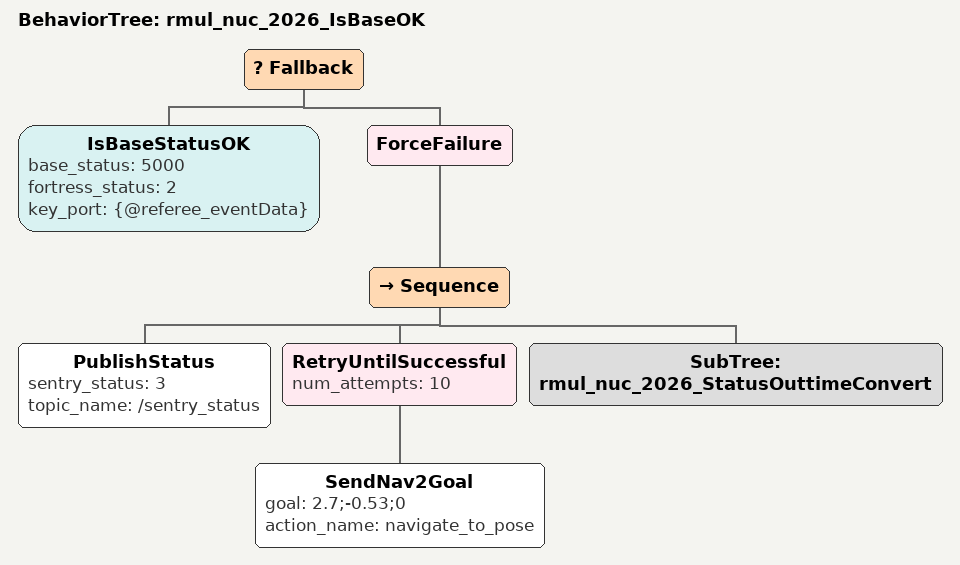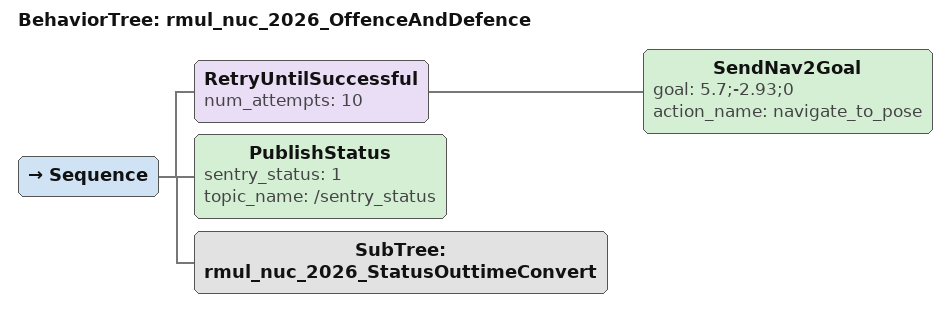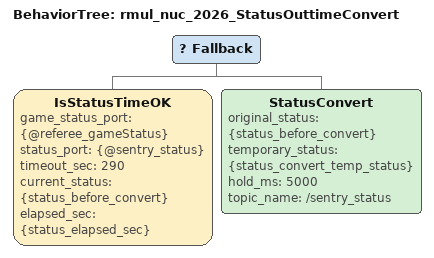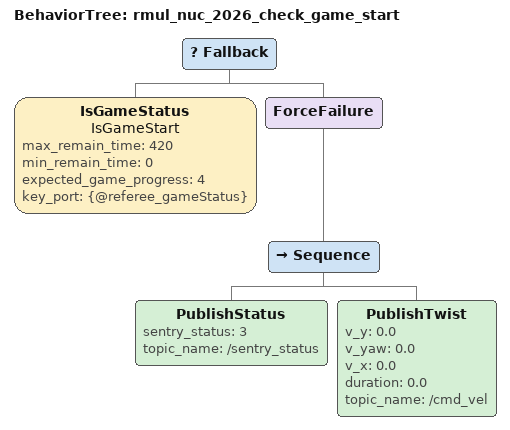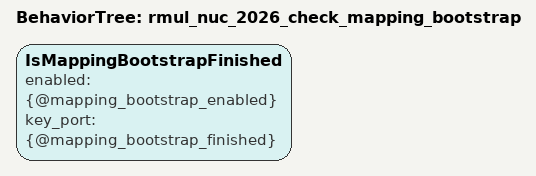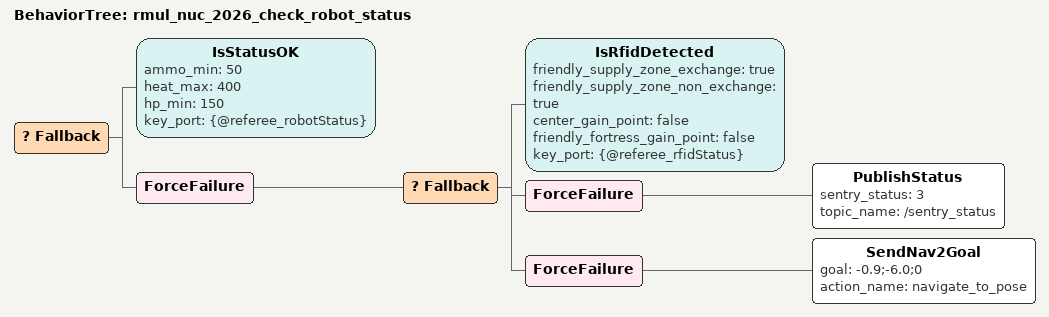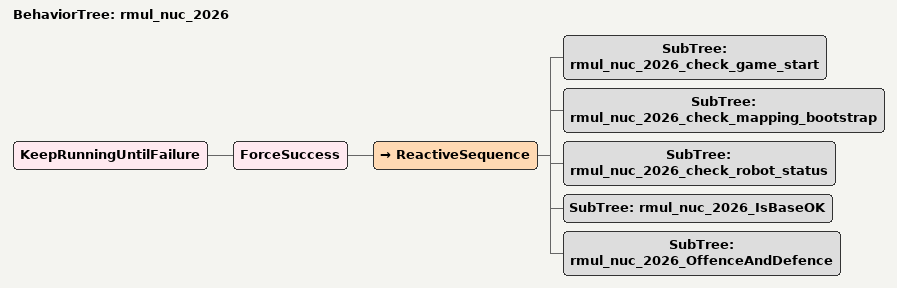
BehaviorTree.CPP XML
<?xml version="1.0" encoding="UTF-8"?>
<root BTCPP_format="4">
  <BehaviorTree ID="rmul_nuc_2026_IsBaseOK">
    <Fallback>
      <IsBaseStatusOK base_status="5000"
                       fortress_status="2"
                       key_port="{@referee_eventData}"/>
      <ForceFailure>
        <Sequence>
          <PublishStatus sentry_status="3"
                         topic_name="/sentry_status"/>
          <RetryUntilSuccessful num_attempts="10">
            <SendNav2Goal goal="2.7;-0.53;0"
                          action_name="navigate_to_pose"/>
          </RetryUntilSuccessful>
          <SubTree ID="rmul_nuc_2026_StatusOuttimeConvert"/>
        </Sequence>
      </ForceFailure>
    </Fallback>
  </BehaviorTree>

  <BehaviorTree ID="rmul_nuc_2026_OffenceAndDefence">
    <Sequence>
      <RetryUntilSuccessful num_attempts="10">
        <SendNav2Goal goal="5.7;-2.93;0"
                      action_name="navigate_to_pose"/>
      </RetryUntilSuccessful>
      <PublishStatus sentry_status="1"
                     topic_name="/sentry_status"/>
      <SubTree ID="rmul_nuc_2026_StatusOuttimeConvert"/>
    </Sequence>
  </BehaviorTree>

  <BehaviorTree ID="rmul_nuc_2026_StatusOuttimeConvert">
    <Fallback>
      <IsStatusTimeOK game_status_port="{@referee_gameStatus}"
                      status_port="{@sentry_status}"
                      timeout_sec="290"
                      current_status="{status_before_convert}"
                      elapsed_sec="{status_elapsed_sec}"/>
      <StatusConvert original_status="{status_before_convert}"
                     temporary_status="{status_convert_temp_status}"
                     hold_ms="5000"
                     topic_name="/sentry_status"/>
    </Fallback>
  </BehaviorTree>

  <BehaviorTree ID="rmul_nuc_2026_check_game_start">
    <Fallback>
      <IsGameStatus name="IsGameStart"
                    max_remain_time="420"
                    min_remain_time="0"
                    expected_game_progress="4"
                    key_port="{@referee_gameStatus}"/>
      <ForceFailure>
        <Sequence>
          <PublishStatus sentry_status="3"
                         topic_name="/sentry_status"/>
          <PublishTwist v_y="0.0"
                        v_yaw="0.0"
                        v_x="0.0"
                        duration="0.0"
                        topic_name="/cmd_vel"/>
        </Sequence>
      </ForceFailure>
    </Fallback>
  </BehaviorTree>

  <BehaviorTree ID="rmul_nuc_2026_check_mapping_bootstrap">
    <IsMappingBootstrapFinished enabled="{@mapping_bootstrap_enabled}"
                                key_port="{@mapping_bootstrap_finished}"/>
  </BehaviorTree>

  <BehaviorTree ID="rmul_nuc_2026_check_robot_status">
    <Fallback>
      <IsStatusOK ammo_min="50"
                  heat_max="400"
                  hp_min="150"
                  key_port="{@referee_robotStatus}"/>
      <ForceFailure>
        <Fallback>
          <IsRfidDetected friendly_supply_zone_exchange="true"
                          friendly_supply_zone_non_exchange="true"
                          center_gain_point="false"
                          friendly_fortress_gain_point="false"
                          key_port="{@referee_rfidStatus}"/>
          <ForceFailure>
            <PublishStatus sentry_status="3"
                           topic_name="/sentry_status"/>
          </ForceFailure>
          <ForceFailure>
            <SendNav2Goal goal="-0.9;-6.0;0"
                          action_name="navigate_to_pose"/>
          </ForceFailure>
        </Fallback>
      </ForceFailure>
    </Fallback>
  </BehaviorTree>

  <BehaviorTree ID="rmul_nuc_2026">
    <KeepRunningUntilFailure>
      <ForceSuccess>
        <ReactiveSequence>
          <SubTree ID="rmul_nuc_2026_check_game_start"/>
          <SubTree ID="rmul_nuc_2026_check_mapping_bootstrap"/>
          <SubTree ID="rmul_nuc_2026_check_robot_status"/>
          <SubTree ID="rmul_nuc_2026_IsBaseOK"/>
          <SubTree ID="rmul_nuc_2026_OffenceAndDefence"/>
        </ReactiveSequence>
      </ForceSuccess>
    </KeepRunningUntilFailure>
  </BehaviorTree>

</root>
